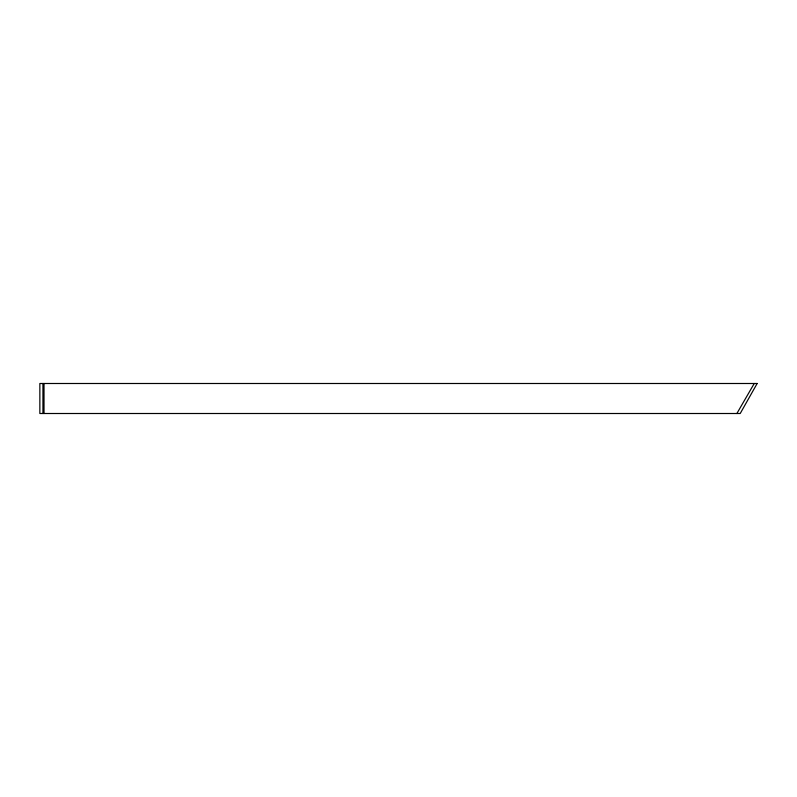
<?xml version="1.0" encoding="UTF-8"?>
<svg xmlns="http://www.w3.org/2000/svg" width="797" height="797" viewBox="0 0 797 797"><rect width="100%" height="100%" fill="white"/><g stroke="black" fill="none" stroke-linecap="round" stroke-linejoin="round"><path stroke-width="1.2" d="M736.876 413.504L754.231 383.496M44.014 383.496L44.014 413.504M42.938 383.496L42.938 413.504M757.15 383.496L740.214 413.504L39.85 413.504L39.85 383.496L757.15 383.496"/></g></svg>
